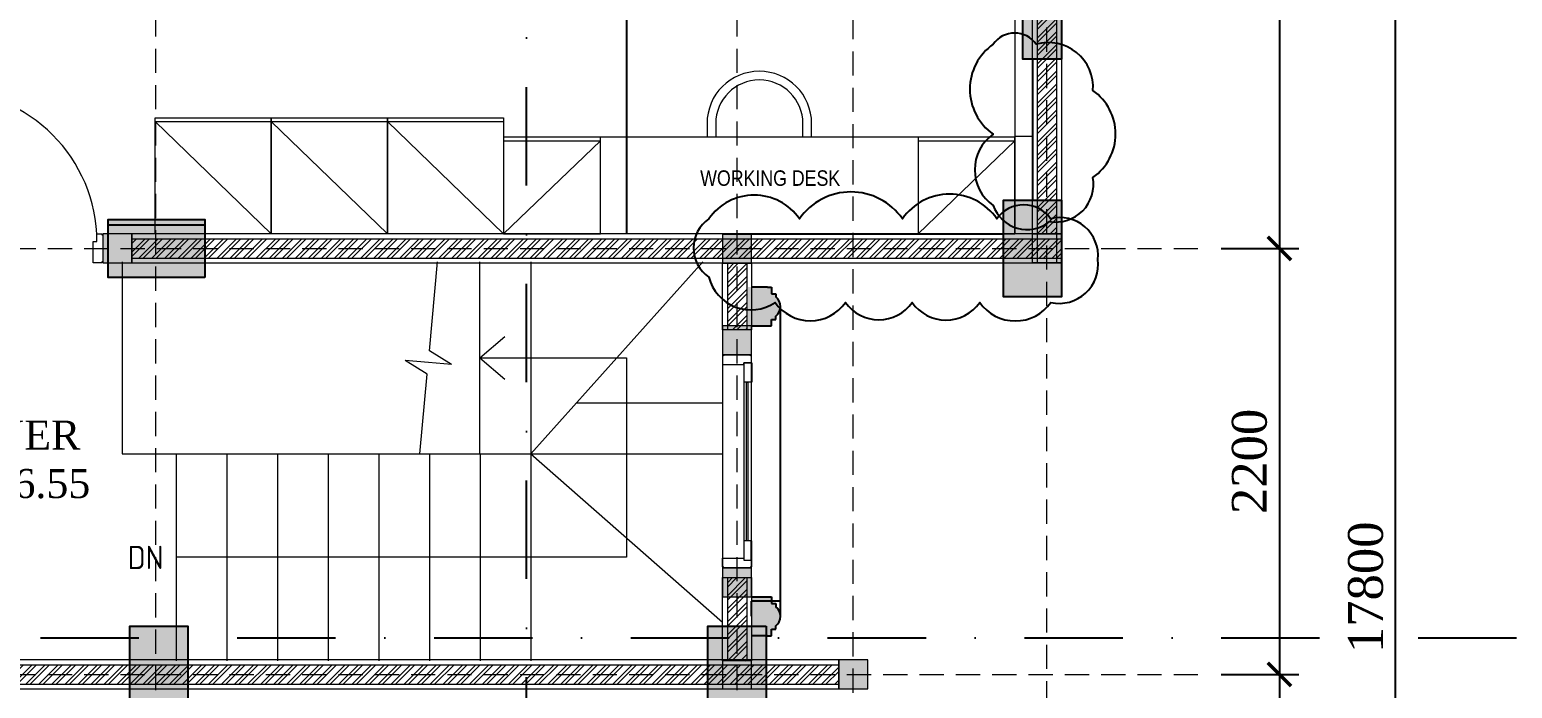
# Model space of a CAD drawing. Header units: millimetres. Extents: x -9564 to 494436, y -140371 to 4257.
# Drawn here: x 84355 to 92010, y -9374 to -5972 of the extents above; entities that cross this region are included whole.
import ezdxf

# ---------------------------------------------------------------- set-up
doc = ezdxf.new("R2010")
doc.units = ezdxf.units.MM
doc.header["$MEASUREMENT"] = 0
for name, pattern in [('DASHDOTX2', [50.8, 25.4, -12.7, 0, -12.7]), ('DASHED2', [0.375, 0.25, -0.125]), ('HIDDEN2', [0.1875, 0.125, -0.0625]), ('SLD-Solid', [0])]:
    doc.linetypes.add(name, pattern=pattern)
doc.layers.get('DEFPOINTS').update_dxf_attribs({"lineweight": 18})
for name, color, linetype in [('1', 5, 'Continuous'), ('TEXT', 4, 'Continuous'), ('WALL', 90, 'Continuous')]:
    doc.layers.add(name, color=color, linetype=linetype)
for name, color, linetype, lineweight in [('28-Arsiran', 252, 'Continuous', 5), ('8', 8, 'Continuous', 5), ('AS', 8, 'HIDDEN2', 5), ('DIM', 1, 'Continuous', 5), ('DINDING', 1, 'Continuous', 20), ('DOOR OPENING', 4, 'SLD-Solid', 5), ('FURNITURE', 25, 'Continuous', 5), ('HATCH', 8, 'Continuous', 13), ('KOL', 5, 'Continuous', 18), ('LEGEND', 1, 'DASHED2', 50), ('TEXT 1', 210, 'Continuous', 5)]:
    doc.layers.add(name, color=color, linetype=linetype, lineweight=lineweight)
doc.styles.add('0010-WKA13-TEXT', font='isocp.shx', dxfattribs={"height": 15})
doc.styles.add('Arial Narrow', font='ARIALN.TTF')
doc.styles.get("Standard").update_dxf_attribs({"font": 'arial.ttf'})
doc.styles.add('style1', font='times.ttf', dxfattribs={"height": 0.15})
doc.styles.add('style2', font='times.ttf', dxfattribs={"height": 0.18})
doc.dimstyles.new('100 baru', dxfattribs={"dimtxt": 0.2, "dimasz": 0.1, "dimexe": 0.1, "dimexo": 0.1, "dimgap": 0.1, "dimtad": 1, "dimtoh": 1, "dimdec": 0, "dimlfac": 100, "dimtxsty": 'Standard', "dimblk": 'ARCHTICK', "dimcen": 0.1, "dimclrd": 8, "dimclre": 8, "dimclrt": 2, "dimadec": 0, "dimazin": 0, "dimtfac": 1, "dimtdec": 0, "dimtix": 1, "dimtmove": 0, "dimatfit": 3, "dimldrblk": 'ARCHTICK', "dimfxl": 1.25, "dimlwd": -1, "dimlwe": -1, "dimarcsym": 0})
doc.dimstyles.new('ISO-25', dxfattribs={"dimtxt": 0.18, "dimasz": 0.12, "dimexe": 0.1, "dimexo": 0.1, "dimgap": 0.0625, "dimtad": 1, "dimtoh": 1, "dimdec": 0, "dimlfac": 1000, "dimtxsty": 'style2', "dimblk": 'ARCHTICK', "dimcen": 0.15, "dimclrd": 1, "dimclre": 1, "dimclrt": 4, "dimadec": 0, "dimazin": 0, "dimtfac": 1, "dimtdec": 0, "dimtmove": 0, "dimatfit": 3, "dimldrblk": 'OBLIQUE', "dimfxl": 1, "dimarcsym": 0})
pattern_1 = [(45, (-234119.4916024108, -162929.1927650016), (-33.67595411984076, 33.67595411984076), []), (45, (-234097.0409566335, -162929.1927650016), (-33.67595411984076, 33.67595411984076), [])]
pattern_2 = [(0, (0, 0), (0, 6.985), [5.08, -1.905]), (90, (0, 0), (-6.985, 4.277078946022131e-16), [5.08, -1.905])]

# ---------------------------------------------------------------- blocks, each defined once
blk = doc.blocks.new('as2')
at = {"layer": 'AS'}
for p, q in [((250.8147855493743, 142.1088151559955), (250.8147855493743, 163.5390097100937)), ((253.8147855493743, 142.1088151559955), (253.8147855493743, 163.5390097100937)), ((254.4147855493744, 141.7200868373334), (254.4147855493743, 163.5390097100937)), ((255.4147857053438, 142.0307180102581), (255.4147857053438, 163.5390097100937)), ((242.9445570804403, 155.8275161334982), (256.2147857053438, 155.827516133498)), ((242.9445570804403, 153.6275161334982), (256.2147857053438, 153.627516133498))]:
    blk.add_line(p, q, dxfattribs=at)
blk = doc.blocks.new('KOLOM PRAKTIS')
at = {"layer": 'HATCH'}
h = blk.add_hatch(color=256, dxfattribs=at)
h.dxf.hatch_style = 1
h.paths.add_polyline_path([(-74.9999999999709, 75), (-74.9999999999709, -74.9999999999709), (75.0000000000291, -74.9999999999709), (75.0000000000291, 75)])
at = {"layer": 'KOL'}
blk.add_lwpolyline([(-74.9999999999709, -74.9999999999709), (75.0000000000291, -74.9999999999709), (75.0000000000291, 75), (-74.9999999999709, 75)], close=True, dxfattribs=at)
blk = doc.blocks.new('KUSEN PINTU')
at = {"layer": 'DOOR OPENING', "linetype": 'Continuous', "transparency": 33554687}
for p, q in [((-50, 110.0000000002328), (-29.99999999994179, 110.0000000002328)), ((-50, 2.328306436538696e-10), (-50, 110.0000000002328)), ((-29.99999999994179, 110.0000000002328), (-29.99999999994179, 150.0000000002328)), ((-29.99999999994179, 150.0000000002328), (-4.999999999883585, 150.0000000002328)), ((-4.999999999883585, 150.0000000002328), (-4.999999999883585, 145)), ((-4.999999999883585, 145), (0, 145)), ((0, 145), (0, 5)), ((-4.999999999883585, 0), (-50, 2.328306436538696e-10)), ((0, 5), (-4.999999999883585, 5)), ((-4.999999999883585, 5), (-4.999999999883585, 0))]:
    blk.add_line(p, q, dxfattribs=at)
at = {"layer": 'DOOR OPENING', "linetype": 'Continuous', "ltscale": 10, "transparency": 33554687}
for p, q in [((0, 145), (0, 150.0000000002328)), ((0, 5), (0, 0))]:
    blk.add_line(p, q, dxfattribs=at)
blk = doc.blocks.new('D1')
at = {"layer": 'DOOR OPENING', "linetype": 'Continuous', "transparency": 33554687}
for p, q in [((262.910409235092, 162.469604127024), (262.910409235092, 162.5373943136633)), ((262.910409235092, 162.5373943136633), (262.9399594836526, 162.5373933140213)), ((262.9399594836526, 162.5373933140213), (262.9399594836526, 162.469603127382)), ((262.882163323988, 162.4419231341458), (262.882163323988, 162.5097133207851)), ((262.882163323988, 162.5097133207851), (262.8906370973221, 162.5097133207851)), ((262.8906370973221, 162.4419231341458), (262.882163323988, 162.4419231341458)), ((262.8906370973221, 162.5097133207851), (262.8906370973221, 162.4419231341458)), ((262.9064548075351, 162.4938956105693), (262.9064548075351, 162.5131028301171)), ((262.910409235092, 162.4922008559029), (262.9081495622034, 162.4922008559029)), ((262.910409235092, 162.5147975847826), (262.910409235092, 162.4922008559029)), ((262.9399594836526, 162.469603127382), (262.910409235092, 162.469604127024)), ((262.9399594836526, 162.5147975847826), (262.9399594836526, 162.4922008559029)), ((262.9422191565412, 162.5147975847826), (262.9399594836526, 162.5147975847826)), ((262.9399594836526, 162.4922008559029), (262.9422191565412, 162.4922008559029)), ((262.9439139112094, 162.4938956105693), (262.9439139112094, 162.5131028301171)), ((262.9597316214225, 162.5097133207851), (262.9597316214225, 162.4419231341458)), ((262.9682053947566, 162.5097133207851), (262.9597316214225, 162.5097133207851)), ((262.9597316214225, 162.4419231341458), (262.9682053947566, 162.4419231341458)), ((262.9682053947566, 162.4419231341458), (262.9682053947566, 162.5097133207851)), ((262.9103654610392, 161.8251845003019), (262.9103654610392, 161.7573943136626)), ((262.9399621899232, 161.7573943136626), (262.9103654610392, 161.7573943136626)), ((262.9399621899232, 161.7573943136626), (262.9399621899232, 161.8251845003019))]:
    blk.add_line(p, q, dxfattribs=at)
at = {"layer": 'DOOR OPENING', "linetype": 'Continuous', "ltscale": 10, "transparency": 33554687}
for p, q in [((262.8906370973221, 162.5064992203429), (262.9064548075351, 162.5064992203429)), ((262.8906370973221, 162.5004992203426), (262.9064548075351, 162.5004992203426)), ((262.910409235092, 161.8251845003019), (262.910409235092, 162.469604127024)), ((262.9251843593759, 162.469603627203), (262.9251843593759, 161.8251845003019)), ((262.9399621899232, 161.8251845003019), (262.9399839896672, 162.4696031265526)), ((262.9439139112094, 162.5064992203429), (262.9597316214225, 162.5064992203429)), ((262.9439139112094, 162.5004992203426), (262.9597316214225, 162.5004992203426))]:
    blk.add_line(p, q, dxfattribs=at)
at = {"layer": 'DOOR OPENING', "transparency": 33554687}
for p, q in [((262.9081495622034, 162.5147975847826), (262.910409235092, 162.5147975847826)), ((262.9399621899232, 161.8251845003019), (262.9103654610392, 161.8251845003019)), ((262.9103654610392, 161.7573943136626), (262.9103654610392, 161.7973943136626))]:
    blk.add_line(p, q, dxfattribs=at)
at = {"layer": 'DOOR OPENING', "color": 8, "ltscale": 10, "transparency": 33554687}
blk.add_arc((262.9103654610392, 161.7573943136626), 0.7800000000001164, 0, 90, dxfattribs=at)
at = {"layer": 'DOOR OPENING', "linetype": 'Continuous', "transparency": 33554687}
for centre, radius, start, end in [((262.9081495622034, 162.5131028301171), 0.001694754665935761, 90, 180), ((262.9081495622034, 162.4938956105693), 0.001694754666037625, 180, 270), ((262.9422191565412, 162.5131028301162), 0.001694754665979417, 0, 90), ((262.9422191565412, 162.4938956105693), 0.001694754666066729, 270, 0)]:
    blk.add_arc(centre, radius, start, end, dxfattribs=at)
at = {"layer": 'DOOR OPENING', "linetype": 'Continuous', "transparency": 33554687, "yscale": 0.001, "zscale": 0.001}
for p, xscale in [((262.8803654610404, 161.647394313663), -0.001), ((263.7203654610442, 161.647394313663), 0.001)]:
    blk.add_blockref('KUSEN PINTU', p, dxfattribs=dict(at, xscale=xscale))
blk = doc.blocks.new('_ArchTick')
at = {"color": 0, "linetype": 'ByBlock', "const_width": 0.15}
blk.add_lwpolyline([(-0.5, -0.5), (0.5, 0.5)], dxfattribs=at)
blk = doc.blocks.new('*D336')
at = {"layer": 'DEFPOINTS', "color": 0, "transparency": 16777216}
for p in [(294.3685150346954, 168.8723943136629), (294.3685150346953, 161.7223943136628), (294.7686958330546, 161.7223943136628)]:
    blk.add_point(p, dxfattribs=at)
at = {"layer": 'DIM', "color": 1, "lineweight": -2, "transparency": 16777216}
for p, q in [((294.4685150346954, 168.8723943136629), (294.8686958330546, 168.8723943136629)), ((294.7686958330546, 168.8723943136629), (294.7686958330546, 161.7223943136628)), ((294.4685150346953, 161.7223943136628), (294.8686958330546, 161.7223943136628))]:
    blk.add_line(p, q, dxfattribs=at)
at = {"layer": 'DIM', "color": 1, "lineweight": -2, "transparency": 16777216, "xscale": 0.12, "yscale": 0.12, "zscale": 0.12}
for p, rotation in [((294.7686958330546, 168.8723943136629), 90), ((294.7686958330546, 161.7223943136628), 270)]:
    blk.add_blockref('_ArchTick', p, dxfattribs=dict(at, rotation=rotation))
at = {"layer": 'DIM', "color": 4, "transparency": 16777216, "insert": (294.6143789621101, 165.2973943136627), "char_height": 0.18, "attachment_point": 5, "rotation": 90, "style": 'style2'}
blk.add_mtext('7150', dxfattribs=at)
blk = doc.blocks.new('_Oblique')
at = {"color": 0, "linetype": 'ByBlock', "lineweight": -2}
blk.add_line((-0.5, -0.5), (0.5, 0.5), dxfattribs=at)
blk = doc.blocks.new('*D337')
at = {"layer": 'DEFPOINTS', "color": 0, "transparency": 16777216}
for p in [(294.3685150346953, 161.7223943136628), (294.3685150346954, 159.5223943136629), (294.7686958330548, 159.5223943136629)]:
    blk.add_point(p, dxfattribs=at)
at = {"layer": 'DIM', "color": 1, "lineweight": -2, "transparency": 16777216}
for p, q in [((294.4685150346953, 161.7223943136628), (294.8686958330549, 161.7223943136628)), ((294.7686958330548, 161.7223943136628), (294.7686958330548, 159.5223943136629)), ((294.4685150346954, 159.5223943136629), (294.8686958330549, 159.5223943136629))]:
    blk.add_line(p, q, dxfattribs=at)
at = {"layer": 'DIM', "color": 1, "lineweight": -2, "transparency": 16777216, "xscale": 0.12, "yscale": 0.12, "zscale": 0.12}
for p, rotation in [((294.7686958330548, 161.7223943136628), 90), ((294.7686958330548, 159.5223943136629), 270)]:
    blk.add_blockref('_ArchTick', p, dxfattribs=dict(at, rotation=rotation))
at = {"layer": 'DIM', "color": 4, "transparency": 16777216, "insert": (294.6146385151024, 160.6223943136627), "char_height": 0.18, "attachment_point": 5, "rotation": 90, "style": 'style2'}
blk.add_mtext('2200', dxfattribs=at)
blk = doc.blocks.new('*D338')
at = {"layer": 'DEFPOINTS', "color": 0, "transparency": 16777216}
for p in [(294.3685150346954, 159.5223943136629), (294.3685150346954, 155.7223943136628), (294.7686958330553, 155.7223943136628)]:
    blk.add_point(p, dxfattribs=at)
at = {"layer": 'DIM', "color": 1, "lineweight": -2, "transparency": 16777216}
for p, q in [((294.4685150346954, 159.5223943136629), (294.8686958330553, 159.5223943136629)), ((294.7686958330553, 159.5223943136629), (294.7686958330553, 155.7223943136628)), ((294.4685150346954, 155.7223943136628), (294.8686958330553, 155.7223943136628))]:
    blk.add_line(p, q, dxfattribs=at)
at = {"layer": 'DIM', "color": 1, "lineweight": -2, "transparency": 16777216, "xscale": 0.12, "yscale": 0.12, "zscale": 0.12}
for p, rotation in [((294.7686958330553, 159.5223943136629), 90), ((294.7686958330553, 155.7223943136628), 270)]:
    blk.add_blockref('_ArchTick', p, dxfattribs=dict(at, rotation=rotation))
at = {"layer": 'DIM', "color": 4, "transparency": 16777216, "insert": (294.6146385151029, 157.6223943136627), "char_height": 0.18, "attachment_point": 5, "rotation": 90, "style": 'style2'}
blk.add_mtext('3800', dxfattribs=at)
blk = doc.blocks.new('*D347')
at = {"layer": 'DEFPOINTS', "color": 0, "transparency": 16777216}
for p in [(294.7686958330536, 168.8723943136629), (295.3686958330547, 168.8723943136629), (294.7686958330546, 151.0723943136628)]:
    blk.add_point(p, dxfattribs=at)
at = {"layer": 'DIM', "color": 1, "lineweight": -2, "transparency": 16777216}
for p, q in [((294.8686958330536, 168.8723943136629), (295.4686958330548, 168.8723943136629)), ((295.3686958330547, 151.0723943136628), (295.3686958330547, 168.8723943136629)), ((294.8686958330546, 151.0723943136628), (295.4686958330548, 151.0723943136628))]:
    blk.add_line(p, q, dxfattribs=at)
at = {"layer": 'DIM', "color": 1, "lineweight": -2, "transparency": 16777216, "xscale": 0.12, "yscale": 0.12, "zscale": 0.12}
for p, rotation in [((295.3686958330547, 168.8723943136629), 90), ((295.3686958330547, 151.0723943136628), 270)]:
    blk.add_blockref('_ArchTick', p, dxfattribs=dict(at, rotation=rotation))
at = {"layer": 'DIM', "color": 4, "transparency": 16777216, "insert": (295.2143789621102, 159.9723943136628), "char_height": 0.18, "attachment_point": 5, "rotation": 90, "style": 'style2'}
blk.add_mtext('17800', dxfattribs=at)
blk = doc.blocks.new('pot2')
at = {"layer": '1', "linetype": 'DASHDOTX2', "ltscale": 0.02}
for points in [[(170.5050867983998, 148.8385532627245), (170.8821182825673, 148.8385532627245), (170.8821182825673, 171.6413509492708), (170.5050867983998, 171.6413509492708)], [(160.242993584302, 160.0885623721787), (160.242993584302, 159.7115308880112), (176.634612762831, 159.7115308880112), (176.634612762831, 160.0885623721787)]]:
    blk.add_lwpolyline(points, dxfattribs=at)
blk = doc.blocks.new('*D965')
at = {"color": 8, "transparency": 16777216}
for p, q in [((88082.1378707585, -9001.605588549608), (88082.1378707585, -8923.15155908455)), ((88232.16116265046, -8923.25155908455), (88082.1378707585, -8923.25155908455)), ((88232.16116265046, -9001.605588549608), (88232.16116265046, -8923.15155908455))]:
    blk.add_line(p, q, dxfattribs=at)
at = {"layer": 'DEFPOINTS', "color": 0, "transparency": 16777216}
for p in [(88082.1378707585, -8923.25155908455), (88082.1378707585, -9001.705588549608), (88232.16116265046, -9001.705588549608)]:
    blk.add_point(p, dxfattribs=at)
at = {"color": 8, "transparency": 16777216, "xscale": 0.1, "yscale": 0.1, "zscale": 0.1, "rotation": 180}
blk.add_blockref('_ArchTick', (88082.1378707585, -8923.25155908455), dxfattribs=at)
at = {"color": 8, "transparency": 16777216, "xscale": 0.1, "yscale": 0.1, "zscale": 0.1}
blk.add_blockref('_ArchTick', (88232.16116265046, -8923.25155908455), dxfattribs=at)
at = {"color": 2, "transparency": 16777216, "insert": (88157.14951670448, -8923.049444487006), "char_height": 0.2, "attachment_point": 5}
blk.add_mtext('15002', dxfattribs=at)
blk = doc.blocks.new('k4')
at = {"true_color": 0x636466}
h = blk.add_hatch(dxfattribs=at)
h.set_pattern_fill('ANGLE', color=251)
h.set_pattern_definition(pattern_2)
h.paths.add_polyline_path([(210.5581751704831, -20.39244468862796), (210.3581751704832, -20.39244468862796), (210.3581751704832, -20.79244468862797), (210.5581751704831, -20.79244468862797)])
h = blk.add_hatch(color=251, dxfattribs=at)
h.dxf.hatch_style = 1
h.paths.add_polyline_path([(210.5581751704831, -20.59433861059696), (210.3581751704832, -20.59433861059696), (210.3581751704832, -20.79244468862797), (210.5581751704831, -20.79244468862797)])
h.paths.add_polyline_path([(210.5581751704831, -20.39244468862796), (210.3581751704832, -20.39244468862796), (210.3581751704832, -20.59433861059696), (210.5581751704831, -20.59433861059696)])
for p, q in [((210.3581751704832, -20.39244468862796), (210.5581751704831, -20.39244468862796)), ((210.5581751704831, -20.39244468862796), (210.5581751704831, -20.79244468862797)), ((210.5581751704831, -20.79244468862797), (210.3581751704832, -20.79244468862797))]:
    blk.add_line(p, q)
blk.add_lwpolyline([(210.3581751704832, -20.39244468862796), (210.5581751704831, -20.39244468862796), (210.5581751704831, -20.79244468862797), (210.3581751704832, -20.79244468862797)], close=True)
blk = doc.blocks.new('kolom1')
at = {"true_color": 0x636466}
h = blk.add_hatch(dxfattribs=at)
h.set_pattern_fill('ANGLE', color=251)
h.set_pattern_definition(pattern_2)
h.paths.add_polyline_path([(201.3116068792925, -20.51350407626649), (201.6116068792926, -20.51350407626649), (201.6116068792926, -20.01350407626649), (201.3116068792925, -20.01350407626649)])
h = blk.add_hatch(color=251, dxfattribs=at)
h.dxf.hatch_style = 1
h.paths.add_polyline_path([(201.6116068792926, -20.01350407626649), (201.3116068792925, -20.01350407626649), (201.3116068792925, -20.51350407626649), (201.6116068792926, -20.51350407626649)])
blk.add_lwpolyline([(201.6116068792926, -20.01350407626649), (201.6116068792926, -20.51350407626649), (201.3116068792925, -20.51350407626649), (201.3116068792925, -20.01350407626649)], close=True)
blk = doc.blocks.new('KL3')
for name, p in [('k4', (148.2144941663544, -292.6622312044536)), ('kolom1', (157.1610624726587, -294.1686728099435)), ('kolom1', (155.6360622960245, -296.3686728013214))]:
    blk.add_blockref(name, p)
for p, rotation in [((374.3636732719067, -112.9705700067043), 270), ((555.5742742707955, -336.8956809626941), 180)]:
    blk.add_blockref('kolom1', p, dxfattribs=dict(rotation=rotation))
blk = doc.blocks.new('A$Cc80c1df7')
at = {"layer": '8', "transparency": 33554687}
for p, q in [((7.275957614183426e-12, 600), (600, 599.9999999999854)), ((7.275957614183426e-12, 599.9999999999709), (438.7500000000073, 600)), ((7.275957614183426e-12, 599.9999999999418), (600.0000000000073, 599.9999999999418)), ((7.275957614183426e-12, 579.9999999999127), (438.7500000000073, 579.9999999999272)), ((7.275957614183426e-12, 579.9999999999127), (600.0000000000073, 0)), ((7.275957614183426e-12, 579.9999648205703), (600.0000000000073, 579.9999648205703)), ((600.0000000000073, 599.9999999999418), (600.0000000000073, 0))]:
    blk.add_line(p, q, dxfattribs=at)
blk.add_lwpolyline([(600.0000000000073, 0), (7.275957614183426e-12, 0), (7.275957614183426e-12, 599.9999999999709), (600.0000000000073, 599.9999999999709)], close=True, dxfattribs=at)
blk = doc.blocks.new('fim4')
at = {"layer": 'DIM'}
for base, p1, p2, picture, middle in [((294.7686958330546, 161.7223943136628), (294.3685150346953, 168.8723943136628), (294.3685150346952, 161.7223943136628), '*D336', (294.6143789621101, 165.2973943136627)), ((295.3686958330547, 168.8723943136629), (294.7686958330545, 151.0723943136628), (294.7686958330535, 168.8723943136629), '*D347', (295.2143789621102, 159.9723943136628)), ((294.7686958330548, 159.5223943136629), (294.3685150346952, 161.7223943136628), (294.3685150346953, 159.5223943136628), '*D337', (294.6146385151024, 160.6223943136627)), ((294.7686958330553, 155.7223943136628), (294.3685150346953, 159.5223943136628), (294.3685150346953, 155.7223943136628), '*D338', (294.6146385151029, 157.6223943136627))]:
    dim = blk.add_linear_dim(base=base, p1=p1, p2=p2, angle=90, dimstyle='ISO-25', dxfattribs=at)
    dim.commit()
    dim.dimension.update_dxf_attribs({"geometry": picture, "text_midpoint": middle})

msp = doc.modelspace()

# ---------------------------------------------------------------- hatches: boundary and pattern name
h = msp.add_hatch(color=8)
h.dxf.hatch_style = 1
h.paths.add_polyline_path([(88206.72510840275, -7352.375660914651), (88206.72510840275, -7335.504560246824), (88184.60491051472, -7335.504560246824), (88184.60491051472, -7301.705908305703), (88163.69395400921, -7301.705908305703), (88063.69397031917, -7301.705908917655), (88063.69397094428, -7351.706072548935), (88063.69399762448, -7351.706072548935), (88063.69399762448, -7449.206029639368), (88209.16355491248, -7449.206029639368, 0.4997944356179344)])
h.paths.add_polyline_path([(88206.72510840275, -7451.03611807838, 0.01258933570700057), (88209.16355491248, -7449.206029639368), (88063.69399762448, -7449.206029639368), (88063.69399762448, -7501.705870687387), (88163.69395400921, -7501.705870687387), (88184.60491051472, -7501.705870687358), (88184.60491051472, -7467.907218746237), (88206.72510840275, -7467.907218746237)])
h = msp.add_hatch(color=8)
h.dxf.hatch_style = 1
edge = h.paths.add_edge_path()
edge.add_line((88206.72510840275, -9051.035817131487), (88206.72510840275, -9067.906917799313))
edge.add_line((88206.72510840275, -9067.906917799315), (88184.60491051472, -9067.906917799315))
edge.add_line((88184.60491051472, -9067.906917799315), (88184.60491051472, -9101.705569740434))
edge.add_line((88184.60491051472, -9101.705569740436), (88163.6939540092, -9101.705569740436))
edge.add_line((88163.69395400921, -9101.705569740436), (88082.13787044598, -9101.705569128488))
edge.add_line((88082.13787044596, -9101.705569128484), (88082.13787107107, -9051.705405497203))
edge.add_line((88082.1378707585, -9051.70540549721), (88082.1378707585, -8954.205448406774))
edge.add_line((88082.1378707585, -8954.20544840677), (88209.16355491248, -8954.20544840677))
edge.add_arc((88171.60805410537, -9001.705588549637), 60.55310854502042, -54.553811448352974, 51.66870065214641, ccw=False)
edge = h.paths.add_edge_path()
edge.add_arc((88171.60805410553, -9001.705588548924), 60.55310854435578, 51.668700651856, 54.55381144811008, ccw=False)
edge.add_line((88209.16355491248, -8954.20544840677), (88082.1378707585, -8954.20544840677))
edge.add_line((88082.1378707585, -8954.20544840677), (88082.1378707585, -8901.705607358757))
edge.add_line((88082.1378707585, -8901.70560735876), (88163.69395400921, -8901.70560735876))
edge.add_line((88163.69395400921, -8901.70560735876), (88184.60491051474, -8901.705607358788))
edge.add_line((88184.60491051472, -8901.705607358788), (88184.60491051472, -8935.504259299907))
edge.add_line((88184.60491051472, -8935.504259299902), (88206.72510840275, -8935.504259299902))
edge.add_line((88206.72510840275, -8935.504259299902), (88206.72510840275, -8952.375359967755))
at = {"layer": '28-Arsiran'}
h = msp.add_hatch(dxfattribs=at)
h.set_pattern_fill('ANSI32', color=256, scale=4.999999059541513)
h.set_pattern_definition(pattern_1)
h.paths.add_polyline_path([(89557.13748882075, -5874.324578651365), (89557.13746664739, -7026.705960030689), (89657.13744783823, -7026.705960030689), (89657.1374700116, -5874.324578651365)])
h = msp.add_hatch(dxfattribs=at)
h.set_pattern_fill('ANSI32', color=256, scale=4.999999059541513)
h.set_pattern_definition(pattern_1)
h.paths.add_polyline_path([(89682.13756980754, -7151.705936519225), (89682.13756980754, -7051.705955328405), (84882.13847264757, -7051.705955328405), (84882.13847264757, -7151.705936519225)])
h = msp.add_hatch(dxfattribs=at)
h.set_pattern_fill('ANSI32', color=256, scale=4.999999059541513)
h.set_pattern_definition(pattern_1)
h.paths.add_polyline_path([(88057.13787546082, -7176.705931817371), (87957.13789426995, -7176.705931817371), (87957.13789426559, -7521.706005232511), (88057.13787545644, -7521.706005232511)])
h = msp.add_hatch(dxfattribs=at)
h.set_pattern_fill('ANSI32', color=256, scale=4.999999059541513)
h.set_pattern_definition(pattern_1)
h.paths.add_polyline_path([(88057.13787546082, -9231.705606421689), (87957.13789426995, -9231.705606421689), (87957.13789426995, -8801.70576447562), (88057.13787546082, -8801.70576447562)])
h = msp.add_hatch(dxfattribs=at)
h.set_pattern_fill('ANSI32', color=256, scale=4.999999059541513)
h.set_pattern_definition(pattern_1)
h.paths.add_polyline_path([(88532.13752564532, -9351.705522717566), (88532.13752564532, -9251.705541526746), (84072.18970433432, -9251.705464352664), (84072.18970433432, -9351.705445543492)])

# ---------------------------------------------------------------- linework, layer by layer
for p, q in [((87438.23954654502, -7026.705960030689), (87438.24631560143, -101.7069509337525)), ((88163.69395400921, -7301.705908305703), (88082.1378707585, -7301.705908917655)), ((88163.69395400921, -7301.705908305703), (88184.60491051472, -7301.705908305703)), ((88184.60491051472, -7301.705908305703), (88184.60491051472, -7335.504560246824)), ((88184.60491051472, -7335.504560246824), (88206.72510840275, -7335.504560246824)), ((88206.72510840275, -7335.504560246824), (88206.72510840275, -7352.375660914651)), ((88232.16116265046, -9001.705588549608), (88232.16116265034, -7401.70588949653)), ((88082.1378716764, -7501.705870687387), (88163.69395400921, -7501.705870687387)), ((88163.69395400921, -7501.705870687358), (88184.60491051472, -7501.705870687358)), ((88184.60491051472, -7501.705870687358), (88184.60491051472, -7467.907218746237)), ((88184.60491051472, -7467.907218746237), (88206.72510840275, -7467.907218746237)), ((88206.72510840275, -7467.907218746237), (88206.72510840275, -7451.036118078409)), ((88082.13786526487, -7691.70583494976), (88082.13786526487, -7791.705816140588)), ((88082.13788150407, -8711.705643096408), (88082.13788150407, -8611.705661905587)), ((88082.1378716764, -8901.70560735876), (88163.69395400921, -8901.70560735876)), ((88163.69395400921, -8901.705607358788), (88184.60491051472, -8901.705607358788)), ((88184.60491051472, -8901.705607358788), (88184.60491051472, -8935.504259299902)), ((88184.60491051472, -8935.504259299902), (88206.72510840275, -8935.504259299902)), ((88206.72510840275, -8935.504259299902), (88206.72510840275, -8952.37535996773)), ((88163.69395400921, -9101.705569740436), (88082.1378707585, -9101.705569128484)), ((88163.69395400921, -9101.705569740436), (88184.60491051472, -9101.705569740436)), ((88184.60491051472, -9101.705569740436), (88184.60491051472, -9067.906917799315)), ((88184.60491051472, -9067.906917799315), (88206.72510840275, -9067.906917799315)), ((88206.72510840275, -9067.906917799315), (88206.72510840275, -9051.035817131487))]:
    msp.add_line(p, q)
at = {"color": 1}
for points in [[(89330.06336270133, -6046.821301395656, 0.52056705), (89330.06336270133, -6511.621163076493, 0.52056705), (89330.06336270133, -6880.06353397453, 0.52056705), (89619.8048347988, -6962.732094160281, 0.52056705), (89844.758556847, -6734.838951221638, 0.52056705), (89844.758556847, -6286.701600273916, 0.52056705), (89551.35515803477, -6046.821301395656, 0.52056705)], [(87861.47742367582, -6948.25061259931, 0.52056705), (87861.47742367582, -7249.926244641792, 0.52056705), (88203.48572049069, -7380.678138547344, 0.52056705), (88567.16856481113, -7380.678138547344, 0.52056705), (88911.21315235959, -7380.678138547344, 0.52056705), (89259.95891852408, -7380.678138547344, 0.52056705), (89627.50106372968, -7380.678138547344, 0.52056705), (89870.06200904353, -7158.064128141837, 0.52056705), (89625.64497936824, -6948.25061259931, 0.52056705), (89348.68387675231, -6948.25061259931, 0.52056705), (88860.91992449132, -6948.25061259931, 0.52056705), (88329.65339918574, -6948.25061259931, 0.52056705)]]:
    msp.add_lwpolyline(points, format="xyb", close=True, dxfattribs=at)
for points in [[(89532.1374713497, -6124.20513648956), (89532.13749390244, -6851.705992781084)], [(87932.13788486103, -7028.306008046689), (89382.13752211616, -7026.705960030689)]]:
    msp.add_lwpolyline(points)
for centre, start, end in [((88171.60805410537, -7401.70588949653), 305.4461885515875, 54.55381144839244), ((88171.60805410537, -9001.705588549608), 305.4461885516114, 54.55381144841169)]:
    msp.add_arc(centre, 60.55310854501705, start, end)
at = {"layer": '8', "transparency": 33554687}
for p, q in [((89442.1375101224, -101.7073673945051), (89442.1375101224, -7021.706123531105)), ((86802.13800668505, -6546.706050314235), (87302.13791263921, -6546.706050314235)), ((87302.13791263921, -6546.706050314235), (86802.13800668505, -7026.705960030689)), ((88942.13730225971, -6526.706034381437), (87302.13791263921, -6526.706034381437)), ((88942.13730225971, -6526.706034381437), (88942.13730225971, -7026.705960030689)), ((88942.13730225971, -6546.706050314235), (89442.13720821387, -6546.706050314235)), ((89442.13720821387, -6546.706050314235), (88942.13730225971, -7026.705960030689))]:
    msp.add_line(p, q, dxfattribs=at)
at = {"layer": '8'}
for p, q in [((89557.13746664739, -5874.206403059528), (89557.13746664739, -7171.706071065033)), ((89657.13744783823, -5874.206403059616), (89657.13744783823, -7171.706071065091)), ((89442.13720821387, -6521.706217576953), (89532.1374713555, -6521.706217576953)), ((84882.13847264751, -7051.705955328405), (89682.13756980748, -7051.705955328405)), ((84882.13847264757, -7151.705936519225), (89682.13756980754, -7151.705936519225)), ((87957.13789426995, -7176.705931817283), (87957.13789426559, -7521.706005232423)), ((88057.13787546082, -7176.705931817371), (88057.13787545644, -7521.706005232511)), ((87957.13789426995, -8801.705764475533), (87957.13789426995, -9231.705606421609)), ((88057.13787546082, -8801.70576447562), (88057.13787546082, -9231.705606421689)), ((84072.18970433426, -9251.705464352664), (88532.1375256452, -9251.705541526746)), ((84072.18970433432, -9351.705445543492), (88532.13752564532, -9351.705522717566))]:
    msp.add_line(p, q, dxfattribs=at)
at = {"layer": '8', "linetype": 'Continuous', "transparency": 33554687}
for p, q in [((84832.13848205651, -7171.706071064407), (84832.13848205651, -8161.705884853407)), ((86419.0339221065, -7631.182888100819), (86461.41226840741, -7171.706090759515)), ((86419.0339221065, -7631.182888100819), (86461.41226840741, -7171.706090759515)), ((86678.38805992495, -8161.705884853407), (86678.38805992495, -7171.706090759515)), ((86942.13799961837, -8161.705884853407), (87829.76132239627, -7171.706071064407)), ((86942.13799961837, -7171.706090759515), (86942.13799961837, -8161.705884853407)), ((86678.38805992495, -7666.705987806912), (86808.94643971918, -7556.131319131448)), ((86533.01621632281, -7701.950322941906), (86419.0339221065, -7631.182888100819)), ((86413.52340701295, -7690.929292755747), (86294.03059770311, -7679.908262568679)), ((86408.01289191942, -7750.675697409759), (86294.03059770311, -7679.908262568679)), ((86533.01621632281, -7701.950322941906), (86413.52340701295, -7690.929292755747)), ((86678.38805992495, -7666.705987806912), (86808.94643971918, -7777.280656481475)), ((86678.38805992495, -7666.705987806912), (87437.13790651559, -7666.705987806912)), ((87437.13790651559, -7666.705987806912), (87437.13790651559, -8696.705759358621)), ((86370.10286093215, -8161.705884853407), (86408.01289191942, -7750.675697409759)), ((86370.10286093215, -8161.705884853407), (86408.01289191942, -7750.675697409759)), ((87177.94097839198, -7898.705917318606), (87932.13779425524, -7898.705862380586)), ((84832.13848205651, -8161.705884853407), (86942.13799961837, -8161.705884853407)), ((85112.1386569743, -8161.705884853407), (85112.1386569743, -9231.70560642166)), ((85373.56714704279, -8161.705884853407), (85373.56711775708, -9231.705613575745)), ((85634.99562247205, -8161.705883783841), (85634.99559318634, -9231.70561250527)), ((85896.42409790131, -8161.705885410018), (85896.42406862287, -9231.705614132356)), ((86157.85257333059, -8161.705887037104), (86157.85254405213, -9231.705615758532)), ((86419.28104875985, -8161.70588866419), (86419.2810194814, -9231.705617385618)), ((86680.70952418911, -8161.705890290366), (86680.70949491065, -9231.705619012704)), ((86942.13799961837, -8161.705884853407), (86942.13797033991, -9231.705656502978)), ((86942.13799961837, -8161.705812912391), (87932.13781341283, -8161.705812912391)), ((86942.13799961837, -8161.705884853407), (87932.13789897079, -9031.705721214435)), ((87437.13790651559, -8696.705759358621), (85112.1386569743, -8696.705744891296))]:
    msp.add_line(p, q, dxfattribs=at)
at = {"layer": '8', "transparency": 33554687}
for points in [[(86802.13800668505, -7026.705960030689), (87302.13791263921, -7026.705960030689), (87302.13791263921, -6526.706054076538), (86802.13800668505, -6526.706054076538)], [(88942.13730225971, -7026.705960030689), (89442.13720821387, -7026.705960030689), (89442.13720821387, -6526.706054076538), (88942.13730225971, -6526.706054076538)]]:
    msp.add_lwpolyline(points, close=True, dxfattribs=at)
at = {"layer": 'DINDING'}
for points in [[(89682.13744313593, -5874.206403059616), (89682.13744313593, -7026.705960030689), (89532.1374713497, -7026.705960030689), (89532.1374713497, -5874.206403059616)], [(84882.13847264757, -7176.705931816941), (89682.13756980754, -7176.705931816941), (89682.13756980754, -7026.705960030689), (84882.13847264757, -7026.705960030689)], [(88082.1378707585, -7176.705931817371), (88082.13787075412, -7521.706005232511), (87932.13789896789, -7521.706005232511), (87932.13789897227, -7176.705931817371)], [(88082.1378707585, -8801.70576447562), (88082.1378707585, -9231.705606421689), (87932.13789897227, -9231.705606421689), (87932.13789897227, -8801.70576447562)], [(84072.18970433432, -9376.7054408412), (88532.13752564532, -9376.705518015282), (88532.13752564532, -9226.70554622903), (84072.18970433432, -9226.705469054948)]]:
    msp.add_lwpolyline(points, close=True, dxfattribs=at)
at = {"layer": 'DOOR OPENING', "linetype": 'Continuous'}
for p, q in [((87932.13789347859, -7651.705842473435), (88082.13786526487, -7651.705842473435)), ((88082.13786526487, -7791.705816140588), (88042.13788902777, -7791.705816140588)), ((88082.13788150407, -8611.705661905587), (88042.13788902777, -8611.705661905587)), ((87932.13789347859, -8751.705635572733), (88082.13786526487, -8751.705635572733))]:
    msp.add_line(p, q, dxfattribs=at)
at = {"layer": 'DOOR OPENING', "linetype": 'Continuous', "transparency": 33554687}
msp.add_lwpolyline([(87932.13789347836, -7651.705842473435), (87932.1379090875, -8751.705635572733), (88082.13788087339, -8751.705635572733), (88082.13786526515, -7651.705842473435)], close=True, dxfattribs=at)
at = {"layer": 'DOOR OPENING', "linetype": 'Continuous'}
for points in [[(88042.13788902777, -7701.70583306886), (88042.13788902777, -7691.70583494976), (88082.13786526487, -7691.70583494976), (88082.13786526487, -7656.705841532974), (88077.13786620533, -7656.705841532974), (88077.13786620533, -7651.705842473435), (87937.13789253813, -7651.705842473435), (87937.13789253813, -7656.705841532974), (87932.13789347859, -7656.705841532974), (87932.13789347859, -7701.70583306886)], [(88082.13786526487, -7691.70583494976), (88042.13788902777, -7691.70583494976), (88042.13788902777, -8711.705643096437), (88082.13786526487, -8711.705643096437)], [(88062.13788526591, -8611.705661905587), (88055.4939487385, -8611.705661905587), (88055.4939487385, -7791.705816140588), (88062.13788526591, -7791.705816140588)], [(88042.13788902777, -8701.70564497722), (88042.13788902777, -8711.705643096328), (88082.13786526487, -8711.705643096408), (88082.13786526487, -8746.705636513194), (88077.13786620533, -8746.705636513194), (88077.13786620533, -8751.705635572733), (87937.13789253813, -8751.705635572733), (87937.13789253813, -8746.705636513194), (87932.13789347859, -8746.705636513194), (87932.13789347859, -8701.705644977308)]]:
    msp.add_lwpolyline(points, close=True, dxfattribs=at)
at = {"layer": 'FURNITURE', "ltscale": 2, "transparency": 33554687}
for p, q in [((87852.13765823742, -6456.706047548141), (87852.13765823742, -6526.706034381437)), ((87897.13764977154, -6456.706047548141), (87897.13764977154, -6526.706034381437)), ((88347.13756512737, -6526.706034381437), (88347.13756512737, -6456.706047548141)), ((88392.13755666878, -6526.706034381437), (88392.13755666878, -6456.706047548141))]:
    msp.add_line(p, q, dxfattribs=at)
for radius in [269.9999492152417, 224.9999576793681]:
    msp.add_arc((88122.13760744946, -6456.706047548141), radius, 0, 180, dxfattribs=at)

# ---------------------------------------------------------------- block references
at = {"xscale": 999.9998119083025, "yscale": 999.9998119083025, "zscale": 999.9998119083025}
for name, p in [('pot2', (-83961.34490848242, -168824.0698409471)), ('fim4', (-203961.3223374787, -168824.0698409471)), ('KL3', (-269090.4644041022, 307330.41179837)), ('D1', (-178988.1773565658, -168824.0698409471))]:
    msp.add_blockref(name, p, dxfattribs=at)
at = {"layer": 'DINDING', "xscale": 999.9998119083025, "yscale": 999.9998119083025, "zscale": 999.9998119083025}
msp.add_blockref('as2', (-165807.600184527, -162929.19276956), dxfattribs=at)
at = {"layer": 'LEGEND'}
for p in [(85002.13834525004, -7026.705960030689), (85602.13823239505, -7026.705960030689), (86202.13811954005, -7026.705960030689)]:
    msp.add_blockref('A$Cc80c1df7', p, dxfattribs=at)
at = {"layer": 'WALL', "transparency": 33554687}
for p in [(84807.13848675735, -7101.705945923997), (88007.137884861, -7103.306008046689), (88007.13791058936, -7576.705856580498), (88007.13805062059, -8826.705742709026), (88007.137884861, -9301.705532122141), (88607.13751153843, -9301.705532122141)]:
    msp.add_blockref('KOLOM PRAKTIS', p, dxfattribs=at)
at = {"layer": 'WALL', "transparency": 33554687, "xscale": -1, "rotation": 180}
msp.add_blockref('KOLOM PRAKTIS', (89607.13800025033, -7101.70594592383), dxfattribs=at)

# ---------------------------------------------------------------- texts
at = {"layer": '8', "transparency": 33554687, "insert": (85046.322148415, -8637.729472246196), "char_height": 119.9999774289963, "width": 391.5380056057886, "attachment_point": 3, "style": '0010-WKA13-TEXT'}
msp.add_mtext('DN', dxfattribs=at)
at = {"layer": 'TEXT', "insert": (84245.31590009523, -8192.307538778885), "char_height": 149.9999717862453, "width": 3201.420249357255, "attachment_point": 5, "style": 'style1'}
msp.add_mtext('\\A1;FOYER\\PFL +6.55', dxfattribs=at)
at = {"layer": 'TEXT 1', "transparency": 33554687, "style": 'Arial Narrow'}
msp.add_text('WORKING DESK', height=79.9999849526642, dxfattribs=at).set_placement((87816.82947732761, -6778.413779305753))

# ---------------------------------------------------------------- dimensions: what is measured, and where the dimension line sits
dim = msp.add_linear_dim(base=(88082.1378707585, -8923.25155908455), p1=(88232.16116265046, -9001.705588549608), p2=(88082.1378707585, -9001.705588549608), dimstyle='100 baru')
dim.commit()
dim.dimension.update_dxf_attribs({"geometry": '*D965', "text_midpoint": (88157.14951670448, -8923.049444487006)})

doc.saveas('drawing.dxf')
